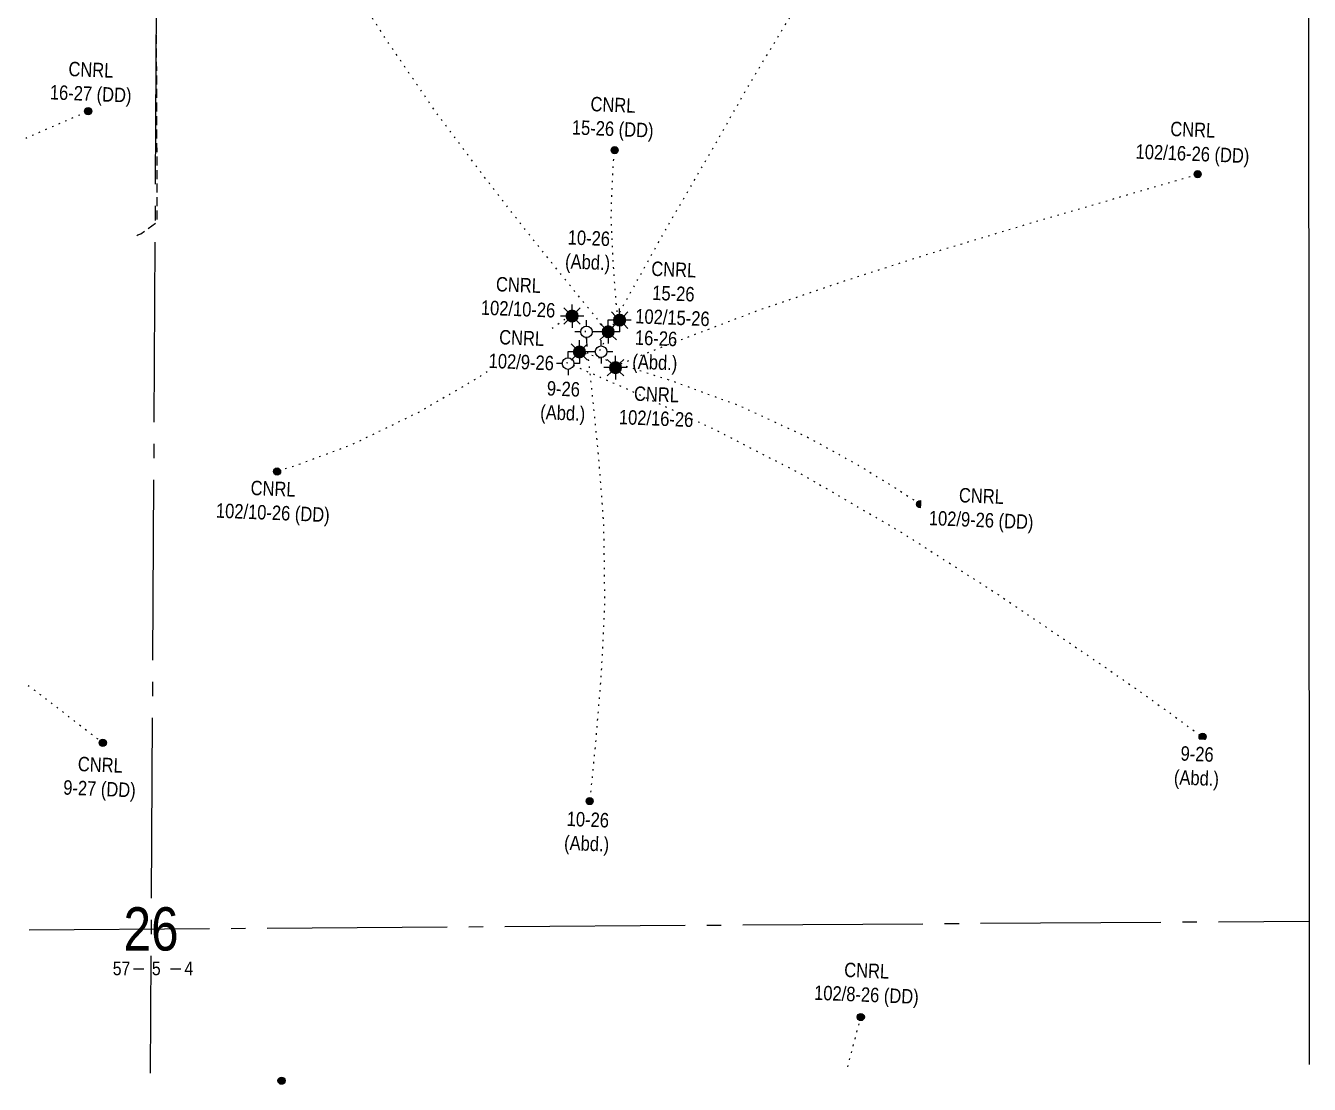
# Model space of a CAD drawing. Extents: x 523760 to 526393, y 5978480 to 5981373.
# Drawn here: x 523766 to 524656, y 5978480 to 5979214 of the extents above; entities that cross this region are included whole.
import ezdxf
from ezdxf.enums import TextEntityAlignment as Align

# ---------------------------------------------------------------- set-up
doc = ezdxf.new("R2010")
doc.units = 0
doc.header["$LTSCALE"] = 5
for name, pattern in [('foc-DOT', [1, 0.2, -0.8]), ('foc-QUARTERLINE', [33, 25, -3, 2, -3]), ('UG_PIPE', [1.875, 1.25, -0.625])]:
    doc.linetypes.add(name, pattern=pattern)
for name, color, linetype in [('10', 1, 'Continuous'), ('9', 3, 'Continuous'), ('ABADATA-DRILL-T', 8, 'Continuous'), ('AS-PIPE-UG', 44, 'UG_PIPE'), ('DETAIL-HZ-Existing', 8, 'foc-DOT'), ('DRILL-T', 8, 'Continuous'), ('F-WS-S', 190, 'Continuous'), ('L-SEC', 7, 'Continuous'), ('L-SECLBL', 7, 'Continuous'), ('L-SECQ', 8, 'foc-QUARTERLINE')]:
    doc.layers.add(name, color=color, linetype=linetype)
doc.styles.add('80L', font='ARIALN.TTF', dxfattribs={"height": 10})
doc.styles.add('SIMPLEX', font='ARIALN.TTF')

# ---------------------------------------------------------------- blocks, each defined once
blk = doc.blocks.new('BH-Existing')
at = {"layer": 'ABADATA-DRILL-T'}
h = blk.add_hatch(color=256, dxfattribs=at)
h.dxf.hatch_style = 1
edge = h.paths.add_edge_path()
edge.add_arc((0, 0), 0.5, 0, 360)
blk.add_circle((0, 0), 0.5, dxfattribs=at)
blk = doc.blocks.new('L-SECLBL')
at = {"layer": '9', "color": 7}
for p, q in [((-5.08, -27.83), (-12.29, -27.83)), ((20.7, -27.83), (13.5, -27.83))]:
    blk.add_line(p, q, dxfattribs=at)
at = {"layer": '10', "color": 2, "style": 'SIMPLEX'}
blk.add_attdef('SEC', text='', height=30, dxfattribs=at).set_placement((0, 0), align=Align.MIDDLE)
at = {"layer": '10', "color": 5, "style": '80L'}
blk.add_attdef('TWP', text='', height=9.5, dxfattribs=at).set_placement((-14.43, -27.37), align=Align.MIDDLE_RIGHT)
blk.add_attdef('RGE', text='', height=9.5, dxfattribs=at).set_placement((3.62, -27.37), align=Align.MIDDLE_CENTER)
blk.add_attdef('MER', text='', height=9.5, dxfattribs=at).set_placement((23.17, -27.37), align=Align.MIDDLE_LEFT)
blk = doc.blocks.new('GABD')
for p, q in [((-0.81, 0), (-1.62, 0)), ((0, 0.81), (0, 1.62)), ((1.62, 0), (0.81, 0)), ((0, -0.81), (0, -1.62))]:
    blk.add_line(p, q)
blk.add_circle((0, 0), 0.8)
blk = doc.blocks.new('GAS')
h = blk.add_hatch(color=255)
h.dxf.hatch_style = 1
edge = h.paths.add_edge_path()
edge.add_arc((0, 0), 0.9, 0, 360)
for p, q in [((-0.81, 0), (-1.62, 0)), ((-0.57, 0.57), (-1.14, 1.14)), ((0, 0.81), (0, 1.62)), ((0.57, 0.57), (1.14, 1.14)), ((1.62, 0), (0.81, 0)), ((-0.57, -0.57), (-1.14, -1.14)), ((0, -0.81), (0, -1.62)), ((1.14, -1.14), (0.57, -0.57))]:
    blk.add_line(p, q)
blk.add_circle((0, 0), 0.8)

msp = doc.modelspace()

# ---------------------------------------------------------------- linework, layer by layer
at = {"layer": 'AS-PIPE-UG', "flags": 128}
msp.add_lwpolyline([(523842.923, 5979068.806), (523843.735, 5979069.271), (523845.87, 5979070.035), (523857.228, 5979078.392), (523855.894, 5979393.501), (523861.857, 5979397.201), (523862.55, 5979852.663), (524211.388, 5979853.805)], dxfattribs=at)
at = {"layer": 'DETAIL-HZ-Existing', "flags": 128}
for points in [[(524164.097, 5978989.081), (524171.127, 5979002.477), (524180.574, 5979020.467), (524211.21, 5979075.267), (524240.32, 5979125.279), (524268.989, 5979175.548), (524306.359, 5979237.323), (524335.343, 5979280.805), (524357.289, 5979312.499), (524368.465, 5979328.628)], [(524169.012, 5979002.903), (524160.327, 5979013.508), (524148.723, 5979027.698), (524114.259, 5979070.559), (524084.077, 5979109.453), (524049.405, 5979155.803), (524016.081, 5979204.621), (523990.797, 5979243.9), (523976.807, 5979264.997)], [(523765.905, 5979136.301), (523777.106, 5979141.254), (523787.873, 5979145.909), (523809.257, 5979155.047)], [(524176.975, 5979010.955), (524176.197, 5979016.451), (524175.462, 5979023.087), (524174.119, 5979040.971), (524172.994, 5979059.215), (524172.121, 5979080.941), (524172.458, 5979096.973), (524172.718, 5979102.614), (524173.187, 5979112.527), (524173.83, 5979121.47), (524174.486, 5979127.994)], [(524174.128, 5978978.007), (524188.997, 5978984.104), (524208.515, 5978992.106), (524273.917, 5979016.946), (524336.537, 5979038.262), (524393.453, 5979056.538), (524456.025, 5979075.434), (524519.11, 5979093.872), (524572.26, 5979109.419), (524578.91, 5979111.363)], [(524143.956, 5979013.788), (524133.705, 5979006.124), (524117.345, 5978994.539), (524079.033, 5978969.82), (524039.004, 5978946.432), (523991.364, 5978923.324), (523953.706, 5978909.368), (523940.238, 5978905.108)], [(524153.986, 5979002.825), (524155.97, 5978984.805), (524158.132, 5978965.226), (524163.222, 5978915.182), (524166.723, 5978868.689), (524167.461, 5978815.212), (524165.092, 5978764.929), (524161.039, 5978715.468), (524158.53, 5978690.354), (524157.142, 5978676.517)], [(524149.072, 5978988.891), (524159.61, 5978985.526), (524173.753, 5978981.01), (524213.55, 5978968.316), (524260.84, 5978950.951), (524306.21, 5978930.077), (524342.724, 5978910.086), (524371.436, 5978892.355), (524386.468, 5978882.503)], [(524141.174, 5978980.84), (524161.892, 5978971.747), (524178.65, 5978964.384), (524242.143, 5978935.213), (524304.61, 5978903.087), (524372.687, 5978863.45), (524439.019, 5978820.854), (524515.771, 5978768.682), (524538.273, 5978752.928), (524554.473, 5978741.372), (524582.329, 5978721.097)], [(523767.603, 5978756.888), (523778.88, 5978748.33), (523801.207, 5978731.073), (523819.338, 5978717.044)], [(524336.136, 5978492.262), (524345.201, 5978526.802)]]:
    msp.add_lwpolyline(points, dxfattribs=at)
at = {"layer": 'L-SEC'}
for p, q in [((524655.758, 5979397.508), (524656.187, 5978593.402)), ((524656.187, 5978593.402), (524656.332, 5978493.928))]:
    msp.add_line(p, q, dxfattribs=at)
at = {"layer": 'L-SECQ'}
for p, q in [((523857.413, 5979394.323), (523852.316, 5978488.027)), ((523768.362, 5978587.414), (524656.187, 5978593.402))]:
    msp.add_line(p, q, dxfattribs=at)

# ---------------------------------------------------------------- block references
at = {"layer": 'ABADATA-DRILL-T', "xscale": 4.999999999999941, "yscale": 4.999999999999941, "zscale": 4.999999999999941}
for p in [(523809.25, 5979155.033), (524174.464, 5979127.99), (524578.88, 5979111.4), (523940.255, 5978905.144), (524386.437, 5978882.54), (523819.368, 5978717.047), (524582.305, 5978721.129), (524157.125, 5978676.51), (524345.189, 5978526.842), (523943.414, 5978482.699)]:
    msp.add_blockref('BH-Existing', p, dxfattribs=at)
at = {"layer": 'DRILL-T', "xscale": 4.999999999999952, "yscale": 4.999999999999952, "zscale": 4.999999999999952}
for p in [(524144.903, 5979012.977), (524177.922, 5979010.144), (524169.959, 5979002.092), (524150.019, 5978988.081), (524175.075, 5978977.196)]:
    msp.add_blockref('GAS', p, dxfattribs=at)
at = {"layer": 'F-WS-S', "color": 5, "xscale": 4.999999999999952, "yscale": 4.999999999999952, "zscale": 4.999999999999952}
for p in [(524154.934, 5979002.014), (524165.044, 5978988.27)]:
    msp.add_blockref('GABD', p, dxfattribs=at)
at = {"layer": 'L-SECLBL', "color": 5}
msp.add_blockref('L-SECLBL', (523852.878, 5978587.984), dxfattribs=at).add_auto_attribs({'SEC': '26', 'TWP': '57', 'RGE': '5', 'MER': '4'})

# ---------------------------------------------------------------- texts
at = {"layer": 'DRILL-T', "char_height": 10, "attachment_point": 1, "rotation": 357.723606, "style": '80L'}
for s, width, insert in [('\\pi12.939;CNRL\\P\\pi0.67763;16-27 (DD)', 56.07559, (523782.901, 5979189.948)), ('\\pi12.939;CNRL\\P\\pi0.67763;15-26 (DD)', 56.07559, (524145.015, 5979165.619)), ('\\pi24.094;CNRL\\P\\pi0.68309;102/16-26 (DD)', 78.38527, (524536.048, 5979148.83)), ('\\pi1.6674;10-26\\P\\pi0.5248;(Abd.)', 30.85861, (524140.492, 5979072.701)), ('\\pi10.489;CNRL\\P\\pi11.826;15-26\\P\\pi0.67643;102/15-26', 51.17551, (524189.639, 5979051.32)), ('\\pi10.489;CNRL\\P\\pi0.67643;102/10-26', 51.17551, (524081.895, 5979040.61)), ('\\pi1.6674;16-26\\P\\pi0.5248;(Abd.)', 30.85861, (524187.117, 5979003.199)), ('\\pi4.4675;9-26\\P\\pi0.5248;(Abd.)', 30.85861, (524123.212, 5978968.134)), ('\\pi10.489;CNRL\\P\\pi0.67643;102/16-26', 51.17551, (524177.648, 5978964.708)), ('\\pi24.094;CNRL\\P\\pi0.68309;102/10-26 (DD)', 78.38527, (523898.101, 5978899.866)), ('\\pi12.939;CNRL\\P\\pi3.4778;9-27 (DD)', 56.07559, (523789.394, 5978707.949))]:
    msp.add_mtext_dynamic_manual_height_columns(s, width=width, gutter_width=50.024, heights=[0], dxfattribs=dict(at, insert=insert))

# ---------------------------------------------------------------- next in the draw order: texts
at = {"layer": 'DRILL-T', "insert": (524087.294, 5979003.723), "char_height": 10, "attachment_point": 1, "rotation": 357.723606, "style": '80L', "bg_fill": 3, "box_fill_scale": 1.1, "bg_fill_color": 256, "bg_fill_transparency": 0}
msp.add_mtext_dynamic_manual_height_columns('\\pi7.3017;CNRL\\P\\pi0.67487;102/9-26', width=44.80131, gutter_width=50.024, heights=[0], dxfattribs=at)
at = {"layer": 'DRILL-T', "char_height": 10, "attachment_point": 1, "rotation": 357.723606, "style": '80L', "bg_fill": 2}
for s, width, insert in [('\\pi20.907;CNRL\\P\\pi0.68153;102/9-26 (DD)', 72.01108, (524392.62, 5978894.695)), ('\\pi4.3447;9-26\\P\\pi0.40196;(Abd.)', 30.61293, (524562.922, 5978714.906)), ('\\pi1.5445;10-26\\P\\pi0.40196;(Abd.)', 30.61293, (524139.915, 5978669.47)), ('\\pi20.907;CNRL\\P\\pi0.68153;102/8-26 (DD)', 72.01108, (524313.05, 5978565.504))]:
    msp.add_mtext_dynamic_manual_height_columns(s, width=width, gutter_width=50.024, heights=[0], dxfattribs=dict(at, insert=insert))

# ---------------------------------------------------------------- next in the draw order: block references
at = {"layer": 'F-WS-S', "color": 5, "xscale": 4.999999999999952, "yscale": 4.999999999999952, "zscale": 4.999999999999952}
msp.add_blockref('GABD', (524142.121, 5978980.029), dxfattribs=at)

doc.saveas('drawing.dxf')
